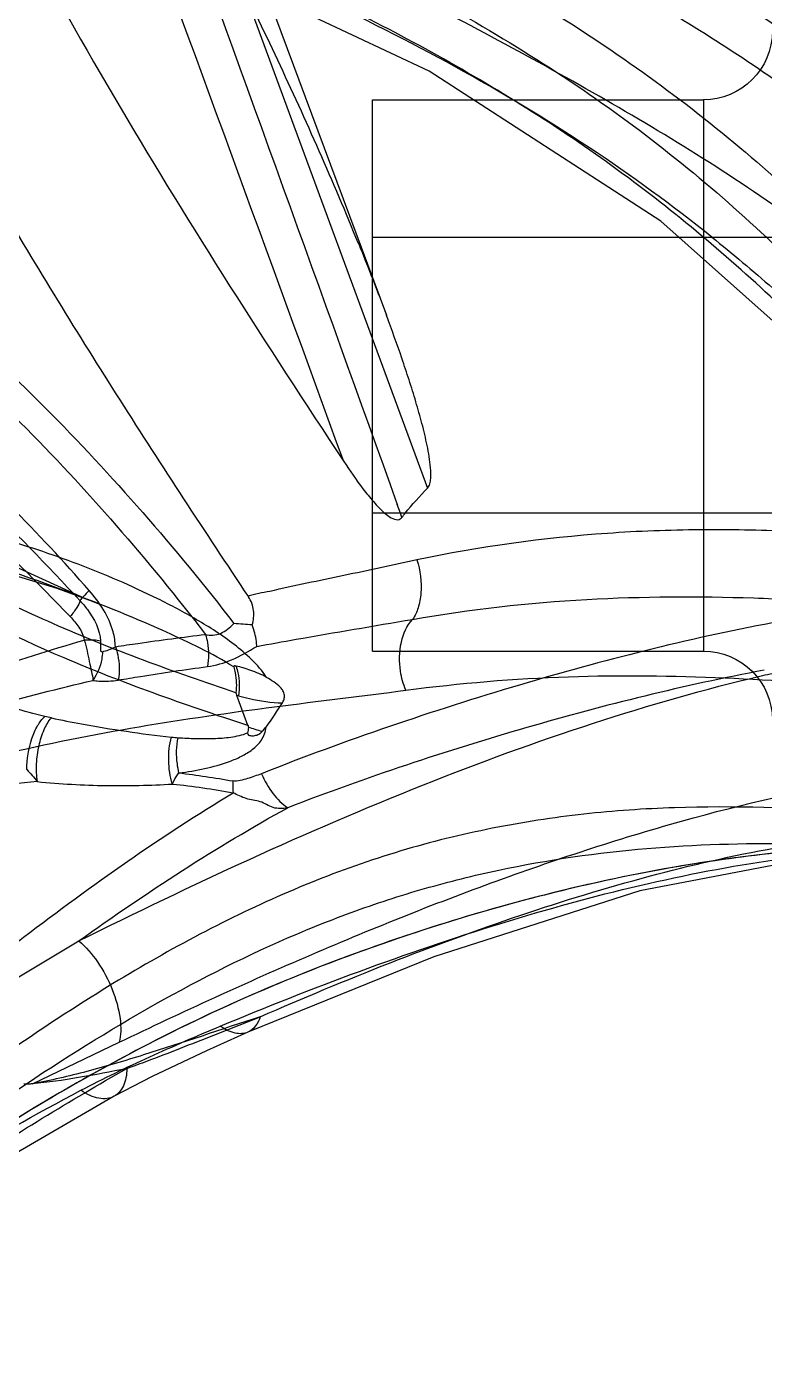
# Model space of a CAD drawing. Header units: millimetres. Extents: x 29875 to 31218, y -21313 to -20364.
# Drawn here: x 30173.53 to 30178.99, y -20652.4 to -20642.47 of the extents above; entities that cross this region are included whole.
import ezdxf

# ---------------------------------------------------------------- set-up
doc = ezdxf.new("R2010")
doc.units = ezdxf.units.MM
doc.header["$LTSCALE"] = 8
doc.layers.add('Cav-cor', color=30, linetype='Continuous')
doc.layers.add('WT', color=4, linetype='Continuous')

# ---------------------------------------------------------------- blocks, each defined once
blk = doc.blocks.new('20160903.150404')
at = {"layer": 'Cav-cor', "color": 241}
for p, q in [((-7.8584, 62.6455), (-9.7909, 57.4)), ((-7.9864, 62.7211), (-9.4876, 58.68)), ((-9.384, 60.275), (-11.832, 60.275)), ((-11.832, 60.275), (-11.832, 56.195)), ((-9.384, 56.195), (-9.384, 60.275)), ((-15.1061, 59.255), (-9.384, 59.255)), ((-9.5911, 57.215), (-9.5674, 57.2811)), ((-15.0849, 57.215), (-9.384, 57.215)), ((-9.6021, 57.1845), (-9.5911, 57.215)), ((-9.384, 56.195), (-11.832, 56.195)), ((-12.2594, 56.0114), (-12.271, 56.0141)), ((-8.3771, 55.87), (-8.4585, 55.6469)), ((-8.3935, 55.865), (-8.3771, 55.8701)), ((-6.8686, 52.9928), (-7.5102, 53.3)), ((-7.473, 52.9007), (-7.4729, 52.9006))]:
    blk.add_line(p, q, dxfattribs=at)
for points in [[(-14.3959, 56.6962), (-12.998, 58.0564), (-11.5168, 59.3761), (-9.8022, 60.4861), (-7.8185, 61.4222), (-5.5501, 62.2485), (-3.0742, 62.9216)], [(-5.7973, 57.3284), (-6.3671, 56.9907), (-7.254, 56.5875), (-7.3604, 56.545)], [(-7.3597, 56.5453), (-7.0515, 56.6585), (-6.6485, 56.7813), (-6.4231, 56.8363)], [(-14.0912, 54.771), (-12.8452, 54.7049), (-11.3614, 54.4204), (-9.8369, 53.932), (-8.4626, 53.3752)], [(-8.4626, 53.3752), (-8.1551, 53.2378), (-7.7555, 53.0478), (-7.4729, 52.9006)], [(-7.473, 52.9007), (-6.6095, 52.3996), (-5.7292, 51.819), (-5.0929, 51.3384)]]:
    blk.add_lwpolyline(points, dxfattribs=at)
for centre, radius, start, end in [((1335.3484, -425.7969), 1429.0426, 160.0422105, 160.2423053), ((-11.832, 60.785), 0.51, 180.00008, 270), ((-3.3308, 48.608), 13.6665, 128.80152, 131.26619), ((8.0017, 52.1585), 18.6657, 157.79464, 159.55025), ((8.6588, 41.8451), 21.6549, 134.32468, 137.16234), ((-12.0302, 55.2775), 3.0874, 38.14571, 38.88334), ((-8.9299, 54.8484), 1.8167, 75.04406, 80.33692), ((-11.832, 55.685), 0.51, 90, 179.99992), ((-14.9325, 44.5502), 11.7688, 76.9297, 77.28596), ((-1.1456, 60.8491), 9.0941, 213.63721, 214.99741), ((-7.4102, 57.5619), 1.9041, 282.15552, 283.6831), ((-8.363, 61.4707), 5.9273, 283.6941, 286.00872), ((-7.8582, 55.7111), 0.6138, 187.62528, 191.35242), ((-7.1671, 48.7038), 6.6365, 96.79356, 100.27282), ((-7.2163, 48.8428), 6.4057, 96.17337, 100.22518)]:
    blk.add_arc(centre, radius, start, end, dxfattribs=at)
for points, knots in [([(-14.8382, 57.7231), (-14.7895, 57.9257), (-14.6663, 58.3311), (-14.3831, 58.9138), (-13.9915, 59.4619), (-13.5021, 59.9664), (-12.9375, 60.4293), (-12.1093, 61.0077), (-10.9979, 61.6628), (-9.6148, 62.3922), (-8.2108, 63.1023), (-6.8218, 63.8277), (-5.9219, 64.353), (-5.4874, 64.6328)], [0, 0, 0, 0, 0.052384, 0.106091, 0.162117, 0.220927, 0.28224, 0.345352, 0.474667, 0.606151, 0.738355, 0.870086, 1, 1, 1, 1]), ([(-14.5392, 57.5047), (-14.4918, 57.7089), (-14.3723, 58.1176), (-14.0952, 58.7064), (-13.7074, 59.2585), (-13.2194, 59.7616), (-12.6568, 60.2186), (-11.8342, 60.7858), (-10.7343, 61.4281), (-9.3692, 62.1458), (-7.9857, 62.846), (-6.6177, 63.561), (-5.7308, 64.0768), (-5.3019, 64.3507)], [0, 0, 0, 0, 0.053198, 0.107748, 0.164439, 0.223653, 0.285113, 0.348184, 0.477163, 0.608143, 0.73975, 0.870806, 1, 1, 1, 1]), ([(-1.1441, 64.1956), (-1.8223, 64.0881), (-3.1641, 63.8314), (-5.1324, 63.3154), (-6.7241, 62.7844), (-7.9594, 62.3041), (-9.1497, 61.7917), (-10.2882, 61.2083), (-11.3388, 60.5257), (-12.0594, 59.9712), (-12.7214, 59.3775), (-13.3359, 58.7553), (-13.9301, 58.1223), (-14.3336, 57.7086), (-14.5392, 57.5047)], [0, 0, 0, 0, 0.134489, 0.267349, 0.398253, 0.462896, 0.526889, 0.652059, 0.712805, 0.772065, 0.829953, 0.886828, 0.943294, 1, 1, 1, 1]), ([(-1.0826, 63.8478), (-1.7584, 63.7399), (-3.0954, 63.4824), (-5.0559, 62.965), (-6.6412, 62.4343), (-7.8711, 61.9544), (-9.0553, 61.4423), (-10.186, 60.856), (-11.2242, 60.1648), (-11.9332, 59.6008), (-12.5831, 58.9959), (-13.1871, 58.361), (-13.7763, 57.716), (-14.1788, 57.2944), (-14.3841, 57.0861)], [0, 0, 0, 0, 0.134329, 0.267008, 0.397699, 0.462219, 0.526075, 0.65092, 0.711498, 0.770632, 0.828523, 0.885619, 0.942584, 1, 1, 1, 1]), ([(-9.9868, 63.3366), (-10.7047, 62.9037), (-12.1282, 62.0341), (-13.518, 61.1105), (-14.197, 60.6336)], [0, 0, 0, 0, 0.502603, 1, 1, 1, 1]), ([(-14.3639, 56.7963), (-14.1774, 56.9733), (-13.811, 57.331), (-13.2765, 57.8801), (-12.7422, 58.4278), (-12.185, 58.9598), (-11.5909, 59.4667), (-10.7317, 60.1043), (-9.5492, 60.8051), (-8.0243, 61.5102), (-6.4232, 62.1274), (-4.7635, 62.661), (-3.6299, 62.9541), (-3.0557, 63.0844)], [0, 0, 0, 0, 0.0585, 0.116486, 0.174337, 0.232593, 0.291689, 0.351914, 0.475838, 0.603551, 0.733796, 0.866025, 1, 1, 1, 1]), ([(-9.7673, 63.0106), (-10.483, 62.5822), (-11.9022, 61.7221), (-13.2902, 60.8115), (-13.9691, 60.3424)], [0, 0, 0, 0, 0.502696, 1, 1, 1, 1]), ([(-12.3421, 59.5004), (-11.8516, 59.8412), (-10.8133, 60.461), (-9.2001, 61.3015), (-7.5662, 62.1221), (-6.4931, 62.7017), (-5.971, 63.0106)], [0, 0, 0, 0, 0.246225, 0.49751, 0.749936, 1, 1, 1, 1]), ([(-11.8945, 59.2586), (-11.6029, 59.4928), (-10.9887, 59.9405), (-9.9994, 60.5338), (-8.9458, 61.064), (-7.8454, 61.5419), (-6.7103, 61.977), (-5.1509, 62.5035), (-3.9518, 62.8275), (-3.1416, 63.0106)], [0, 0, 0, 0, 0.116953, 0.237237, 0.36031, 0.485475, 0.612212, 0.740287, 1, 1, 1, 1]), ([(-6.0593, 62.9548), (-6.4997, 62.0205), (-7.484, 60.1996), (-8.6015, 58.4609), (-9.1712, 57.5988)], [0, 0, 0, 0, 0.499889, 1, 1, 1, 1]), ([(-4.9915, 62.6157), (-5.4756, 61.5627), (-6.2934, 60.0239), (-7.508, 58.0487), (-8.1445, 57.0791), (-8.4658, 56.5963)], [0, 0, 0, 0, 0.499845, 0.749908, 1, 1, 1, 1]), ([(-9.2796, 59.2127), (-9.0934, 59.6702), (-8.6923, 60.5737), (-8.2538, 61.4594), (-8.0239, 61.8969)], [0, 0, 0, 0, 0.499846, 1, 1, 1, 1]), ([(-1.7031, 61.549), (-2.358, 61.2766), (-3.6321, 60.6419), (-5.3968, 59.4442), (-6.9927, 58.0313), (-7.9267, 56.9601), (-8.359, 56.3992)], [0, 0, 0, 0, 0.250192, 0.500257, 0.750192, 1, 1, 1, 1]), ([(-1.6355, 61.3828), (-2.2764, 61.1134), (-3.523, 60.4869), (-5.249, 59.3077), (-6.8105, 57.9196), (-7.7251, 56.8687), (-8.1486, 56.3186)], [0, 0, 0, 0, 0.250169, 0.500228, 0.750171, 1, 1, 1, 1]), ([(-7.289, 56.6436), (-6.9121, 57.0713), (-6.1115, 57.887), (-4.7851, 58.9729), (-3.3475, 59.9082), (-2.3245, 60.4207), (-1.8006, 60.6473)], [0, 0, 0, 0, 0.249833, 0.499778, 0.749833, 1, 1, 1, 1]), ([(-4.4283, 59.5204), (-4.4608, 59.439), (-4.539, 59.2825), (-4.7235, 58.9897), (-4.9877, 58.6511), (-5.3303, 58.27), (-5.8067, 57.7806), (-6.4218, 57.1833), (-6.909, 56.6987), (-7.1479, 56.4499)], [0, 0, 0, 0, 0.0638, 0.126907, 0.251745, 0.375837, 0.499859, 0.748887, 1, 1, 1, 1]), ([(-9.7909, 57.4), (-9.7996, 57.4088), (-9.8102, 57.4333), (-9.8175, 57.485), (-9.8149, 57.5531), (-9.8042, 57.6346), (-9.7838, 57.7438), (-9.7511, 57.8795), (-9.7054, 58.0411), (-9.6552, 58.2019), (-9.584, 58.4154), (-9.5269, 58.5744), (-9.4876, 58.68)], [0, 0, 0, 0, 0.027701, 0.057113, 0.117877, 0.179761, 0.242142, 0.367639, 0.493676, 0.620016, 0.746552, 1, 1, 1, 1]), ([(-9.1712, 57.5988), (-9.2166, 57.53), (-9.2869, 57.4282), (-9.3896, 57.3003), (-9.4458, 57.2406), (-9.4768, 57.2144)], [0, 0, 0, 0, 0.502667, 0.75274, 1, 1, 1, 1]), ([(-9.4768, 57.2144), (-9.4909, 57.2025), (-9.5189, 57.1814), (-9.5544, 57.1659), (-9.5716, 57.1676)], [0, 0, 0, 0, 0.516122, 1, 1, 1, 1]), ([(-9.713, 56.8717), (-10.1765, 56.9707), (-10.8759, 57.0669), (-11.7981, 57.1012), (-12.4534, 57.0887), (-13.0662, 57.05), (-13.6196, 56.9959), (-14.0353, 56.9412), (-14.3225, 56.8845), (-14.4488, 56.8489), (-14.5064, 56.8275)], [0, 0, 0, 0, 0.294499, 0.43672, 0.573222, 0.701498, 0.81812, 0.918714, 0.961827, 1, 1, 1, 1]), ([(-8.6008, 56.0004), (-8.5701, 56.0492), (-8.4925, 56.1349), (-8.3208, 56.2806), (-8.0871, 56.4306), (-7.7979, 56.5845), (-7.5041, 56.7194), (-7.2082, 56.8393), (-6.8144, 56.9798), (-6.5143, 57.0661), (-6.313, 57.1118)], [0, 0, 0, 0, 0.067064, 0.132876, 0.261902, 0.388698, 0.513859, 0.637602, 0.759957, 1, 1, 1, 1]), ([(-8.3741, 55.8872), (-7.9165, 56.0402), (-7.255, 56.2774), (-6.4441, 56.6683), (-6.0868, 56.885), (-5.9247, 56.9991)], [0, 0, 0, 0, 0.536529, 0.779622, 1, 1, 1, 1]), ([(-9.7129, 56.8715), (-9.7371, 56.792), (-9.7534, 56.6691), (-9.7276, 56.5188), (-9.6984, 56.4551), (-9.6796, 56.4298)], [0, 0, 0, 0, 0.547924, 0.792167, 1, 1, 1, 1]), ([(-8.625, 56.6393), (-8.8065, 56.6813), (-9.1701, 56.7547), (-9.5325, 56.8334), (-9.713, 56.8717)], [0, 0, 0, 0, 0.502318, 1, 1, 1, 1]), ([(-7.3597, 56.5453), (-7.2874, 56.5738), (-7.0034, 56.683), (-6.7161, 56.7839), (-6.4997, 56.8514)], [0, 0, 0, 0, 0.255212, 1, 1, 1, 1]), ([(-5.9888, 56.7333), (-6.3362, 56.4993), (-6.9273, 56.2063), (-7.7669, 55.8795), (-8.2238, 55.7234), (-8.4585, 55.6469)], [0, 0, 0, 0, 0.464584, 0.726204, 1, 1, 1, 1]), ([(-9.6796, 56.4298), (-10.106, 56.5046), (-10.9475, 56.5994), (-11.9865, 56.6021), (-12.7724, 56.5633), (-13.3134, 56.5248), (-13.808, 56.4821), (-14.1212, 56.4512), (-14.2673, 56.4299)], [0, 0, 0, 0, 0.282149, 0.550331, 0.676384, 0.794989, 0.903774, 1, 1, 1, 1]), ([(-8.4944, 56.3891), (-8.5051, 56.4233), (-8.513, 56.4969), (-8.4866, 56.5672), (-8.4658, 56.5963)], [0, 0, 0, 0, 0.49974, 1, 1, 1, 1]), ([(-7.4824, 56.2276), (-7.4814, 56.2648), (-7.4561, 56.4192), (-7.3668, 56.5553), (-7.289, 56.6436)], [0, 0, 0, 0, 0.240334, 1, 1, 1, 1]), ([(-7.289, 56.6436), (-7.2742, 56.6289), (-7.2506, 56.6046), (-7.2279, 56.5794), (-7.2204, 56.5687)], [0, 0, 0, 0, 0.615037, 1, 1, 1, 1]), ([(-8.3577, 56.078), (-8.2779, 56.1284), (-8.1133, 56.2172), (-7.781, 56.3741), (-7.5285, 56.4787), (-7.3604, 56.545)], [0, 0, 0, 0, 0.256768, 0.508164, 1, 1, 1, 1]), ([(-7.2204, 56.5687), (-7.2399, 56.5475), (-7.3119, 56.4616), (-7.3684, 56.3528), (-7.3719, 56.2687)], [0, 0, 0, 0, 0.255021, 1, 1, 1, 1]), ([(-7.2204, 56.5687), (-7.2168, 56.5508), (-7.1933, 56.5091), (-7.1658, 56.4719), (-7.1479, 56.4499)], [0, 0, 0, 0, 0.390911, 1, 1, 1, 1]), ([(-12.3429, 56.4034), (-11.7112, 56.2858), (-10.4348, 55.9594), (-9.1884, 55.5353), (-8.5632, 55.2879)], [0, 0, 0, 0, 0.488635, 1, 1, 1, 1]), ([(-9.6311, 55.9053), (-9.6121, 55.95), (-9.5797, 56.0677), (-9.5821, 56.2538), (-9.6379, 56.3836), (-9.6796, 56.4298)], [0, 0, 0, 0, 0.265419, 0.659738, 1, 1, 1, 1]), ([(-8.5275, 56.2301), (-8.6244, 56.2479), (-9.0081, 56.3167), (-9.3926, 56.3805), (-9.6795, 56.4301)], [0, 0, 0, 0, 0.252827, 1, 1, 1, 1]), ([(-8.5275, 56.2301), (-8.5278, 56.242), (-8.5246, 56.2964), (-8.5082, 56.349), (-8.4944, 56.3891)], [0, 0, 0, 0, 0.218244, 1, 1, 1, 1]), ([(-8.1486, 56.3186), (-8.1664, 56.3144), (-8.2042, 56.3096), (-8.2616, 56.3235), (-8.313, 56.3569), (-8.3436, 56.3848), (-8.359, 56.3992)], [0, 0, 0, 0, 0.232241, 0.474338, 0.732658, 1, 1, 1, 1]), ([(-7.1479, 56.4499), (-7.1715, 56.4254), (-7.2154, 56.3737), (-7.2475, 56.3104), (-7.2522, 56.2766)], [0, 0, 0, 0, 0.498889, 1, 1, 1, 1]), ([(-8.1486, 56.3186), (-8.1547, 56.2993), (-8.1741, 56.2218), (-8.1751, 56.1392), (-8.163, 56.0808)], [0, 0, 0, 0, 0.253201, 1, 1, 1, 1]), ([(-7.4824, 56.2276), (-7.5381, 56.2361), (-7.7598, 56.269), (-7.982, 56.2981), (-8.1486, 56.3186)], [0, 0, 0, 0, 0.251212, 1, 1, 1, 1]), ([(-8.163, 56.0808), (-8.2244, 56.0893), (-8.3533, 56.1263), (-8.4679, 56.1934), (-8.5276, 56.2301)], [0, 0, 0, 0, 0.469483, 1, 1, 1, 1]), ([(-7.4824, 56.2276), (-7.4894, 56.2077), (-7.5117, 56.1276), (-7.5149, 56.0415), (-7.5032, 55.9806)], [0, 0, 0, 0, 0.253944, 1, 1, 1, 1]), ([(-7.3866, 56.1905), (-7.402, 56.1941), (-7.4347, 56.2049), (-7.4663, 56.2186), (-7.4824, 56.2276)], [0, 0, 0, 0, 0.461261, 1, 1, 1, 1]), ([(-7.3719, 56.2687), (-7.3722, 56.2615), (-7.3723, 56.2463), (-7.3715, 56.2264), (-7.3713, 56.21), (-7.3717, 56.1983), (-7.3783, 56.1904), (-7.3841, 56.1902), (-7.3866, 56.1905)], [0, 0, 0, 0, 0.249724, 0.521562, 0.679019, 0.816839, 0.913578, 1, 1, 1, 1]), ([(-7.3866, 56.1905), (-7.3862, 56.1721), (-7.3784, 56.0971), (-7.348, 56.0248), (-7.3155, 55.9783)], [0, 0, 0, 0, 0.244884, 1, 1, 1, 1]), ([(-7.3719, 56.2687), (-7.3554, 56.2729), (-7.3153, 56.2772), (-7.2752, 56.2773), (-7.2522, 56.2766)], [0, 0, 0, 0, 0.425513, 1, 1, 1, 1]), ([(-7.2522, 56.2766), (-7.2688, 56.2245), (-7.282, 56.1457), (-7.3052, 56.047), (-7.3149, 56.0005), (-7.3155, 55.9783)], [0, 0, 0, 0, 0.537276, 0.781661, 1, 1, 1, 1]), ([(-1.7456, 53.6004), (-1.9229, 53.7627), (-2.3015, 54.0764), (-2.927, 54.4881), (-3.6009, 54.8574), (-4.5409, 55.3065), (-5.754, 55.7995), (-6.7493, 56.1297), (-7.2522, 56.2766)], [0, 0, 0, 0, 0.116911, 0.238596, 0.363647, 0.490419, 0.745154, 1, 1, 1, 1]), ([(-9.6311, 55.9053), (-10.0301, 55.9589), (-10.8169, 56.0228), (-11.9735, 56.0099), (-12.9006, 55.9409), (-13.6108, 55.8801), (-13.9554, 55.8579), (-14.124, 55.85)], [0, 0, 0, 0, 0.268234, 0.524965, 0.769956, 0.887555, 1, 1, 1, 1]), ([(-12.2812, 56.0538), (-11.6897, 55.9424), (-10.5002, 55.6462), (-9.3374, 55.2597), (-8.7571, 55.0358)], [0, 0, 0, 0, 0.491765, 1, 1, 1, 1]), ([(-7.2111, 54.0498), (-8.0467, 54.4645), (-9.2986, 55.0493), (-10.9982, 55.6711), (-11.8412, 55.9139), (-12.2594, 56.0114)], [0, 0, 0, 0, 0.515725, 0.762596, 1, 1, 1, 1]), ([(-8.7169, 55.8116), (-8.7223, 55.8197), (-8.7322, 55.8378), (-8.7342, 55.8699), (-8.7237, 55.9012), (-8.6965, 55.9353), (-8.6546, 55.9681), (-8.6188, 55.99), (-8.6008, 56.0004)], [0, 0, 0, 0, 0.116473, 0.239985, 0.370744, 0.500332, 0.753128, 1, 1, 1, 1]), ([(-8.5998, 56.001), (-8.5633, 56.0222), (-8.5055, 56.0455), (-8.4294, 56.0701), (-8.393, 56.0808), (-8.3751, 56.0841)], [0, 0, 0, 0, 0.527447, 0.77221, 1, 1, 1, 1]), ([(-8.3751, 56.0841), (-8.3808, 56.0682), (-8.4003, 55.9969), (-8.4007, 55.9213), (-8.3935, 55.865)], [0, 0, 0, 0, 0.229476, 1, 1, 1, 1]), ([(-8.3577, 56.078), (-8.3623, 56.0638), (-8.3781, 56.0016), (-8.3792, 55.9362), (-8.3741, 55.8873)], [0, 0, 0, 0, 0.233023, 1, 1, 1, 1]), ([(-8.3751, 56.0841), (-8.3731, 56.0845), (-8.369, 56.085), (-8.3635, 56.0855), (-8.3576, 56.084), (-8.3572, 56.0797), (-8.3577, 56.078)], [0, 0, 0, 0, 0.280191, 0.540736, 0.759563, 1, 1, 1, 1]), ([(-7.5032, 55.9806), (-7.5583, 55.9899), (-7.7778, 56.026), (-7.9979, 56.0582), (-8.163, 56.0808)], [0, 0, 0, 0, 0.251245, 1, 1, 1, 1]), ([(-1.8896, 52.88), (-2.032, 53.0064), (-2.3137, 53.2592), (-2.8886, 53.7398), (-3.6499, 54.2657), (-4.6203, 54.7706), (-5.9419, 55.2844), (-7.3032, 55.5945), (-8.6482, 55.785), (-9.3076, 55.8627), (-9.6311, 55.9053)], [0, 0, 0, 0, 0.06729, 0.133812, 0.264837, 0.393439, 0.519664, 0.765291, 0.884636, 1, 1, 1, 1]), ([(-7.3153, 55.9783), (-7.33, 55.9758), (-7.3925, 55.9686), (-7.456, 55.9726), (-7.5032, 55.9806)], [0, 0, 0, 0, 0.237699, 1, 1, 1, 1]), ([(-1.7086, 53.3263), (-1.9055, 53.494), (-2.3109, 53.8199), (-2.9565, 54.2646), (-3.6427, 54.654), (-4.5892, 55.1108), (-5.8085, 55.5807), (-6.8124, 55.8593), (-7.3155, 55.9783)], [0, 0, 0, 0, 0.123925, 0.249012, 0.37515, 0.501544, 0.752295, 1, 1, 1, 1]), ([(-8.3935, 55.865), (-8.4199, 55.857), (-8.5257, 55.8288), (-8.6352, 55.8147), (-8.7171, 55.8118)], [0, 0, 0, 0, 0.251726, 1, 1, 1, 1]), ([(-7.0093, 55.7005), (-7.0834, 55.6845), (-7.3774, 55.6261), (-7.6745, 55.5832), (-7.8971, 55.5586)], [0, 0, 0, 0, 0.252869, 1, 1, 1, 1]), ([(-6.9051, 55.2294), (-6.8992, 55.2727), (-6.8965, 55.3623), (-6.9134, 55.4927), (-6.9491, 55.6085), (-6.9868, 55.6755), (-7.0093, 55.7005)], [0, 0, 0, 0, 0.26565, 0.541848, 0.795524, 1, 1, 1, 1]), ([(-6.8275, 55.3186), (-6.8279, 55.396), (-6.8457, 55.5096), (-6.9012, 55.6397), (-6.9388, 55.6923), (-6.9598, 55.7119)], [0, 0, 0, 0, 0.549335, 0.796557, 1, 1, 1, 1]), ([(-7.9521, 55.2936), (-8.0161, 55.3018), (-8.1428, 55.3225), (-8.2979, 55.3644), (-8.4153, 55.4147), (-8.4975, 55.4645), (-8.5691, 55.5334), (-8.5937, 55.5993), (-8.5952, 55.6333)], [0, 0, 0, 0, 0.249627, 0.497161, 0.620287, 0.743422, 0.868075, 1, 1, 1, 1]), ([(-8.46, 55.5903), (-8.4588, 55.5845), (-8.4635, 55.5741), (-8.4744, 55.5708), (-8.4845, 55.5685), (-8.4975, 55.568), (-8.5181, 55.5706), (-8.5437, 55.5785), (-8.561, 55.5919), (-8.5682, 55.5999)], [0, 0, 0, 0, 0.139559, 0.201487, 0.262254, 0.382471, 0.503659, 0.748098, 1, 1, 1, 1]), ([(-8.5681, 55.5999), (-8.5512, 55.6048), (-8.517, 55.614), (-8.4837, 55.6259), (-8.4668, 55.6309)], [0, 0, 0, 0, 0.499572, 1, 1, 1, 1]), ([(-8.4668, 55.6309), (-8.468, 55.6327), (-8.4675, 55.6373), (-8.4672, 55.6453), (-8.4611, 55.6488), (-8.4576, 55.6494)], [0, 0, 0, 0, 0.270784, 0.547478, 1, 1, 1, 1]), ([(-7.9459, 55.5541), (-7.9895, 55.5513), (-8.0765, 55.5471), (-8.2068, 55.5469), (-8.3149, 55.5542), (-8.3994, 55.5691), (-8.4406, 55.5814), (-8.46, 55.5902)], [0, 0, 0, 0, 0.252492, 0.503817, 0.75323, 0.876962, 1, 1, 1, 1]), ([(-7.9521, 55.2936), (-7.9472, 55.3156), (-7.9325, 55.4015), (-7.9333, 55.4907), (-7.9459, 55.5541)], [0, 0, 0, 0, 0.25841, 1, 1, 1, 1]), ([(-7.9042, 55.2105), (-7.8867, 55.2673), (-7.8693, 55.3847), (-7.8814, 55.503), (-7.8971, 55.5586)], [0, 0, 0, 0, 0.507302, 1, 1, 1, 1]), ([(-7.9051, 55.2114), (-7.9076, 55.2187), (-7.9195, 55.2481), (-7.9371, 55.2749), (-7.9521, 55.2936)], [0, 0, 0, 0, 0.242369, 1, 1, 1, 1]), ([(-6.8273, 55.3185), (-6.8405, 55.3039), (-6.8679, 55.2755), (-6.8915, 55.2439), (-6.9051, 55.2294)], [0, 0, 0, 0, 0.497622, 1, 1, 1, 1]), ([(-7.5102, 53.3), (-7.9809, 53.5256), (-8.917, 53.9565), (-10.3314, 54.5224), (-11.7325, 54.9765), (-12.6744, 55.1898), (-13.1399, 55.2628)], [0, 0, 0, 0, 0.261813, 0.51676, 0.763669, 1, 1, 1, 1]), ([(-8.5632, 55.2879), (-8.586, 55.235), (-8.6391, 55.1411), (-8.7156, 55.0628), (-8.7571, 55.0361)], [0, 0, 0, 0, 0.538551, 1, 1, 1, 1]), ([(-8.5632, 55.2879), (-8.5462, 55.2812), (-8.512, 55.2682), (-8.4598, 55.2505), (-8.4068, 55.237), (-8.3689, 55.23), (-8.3506, 55.2339)], [0, 0, 0, 0, 0.248252, 0.497135, 0.746361, 1, 1, 1, 1]), ([(-8.3506, 55.2339), (-8.3504, 55.2264), (-8.3501, 55.1973), (-8.3515, 55.1683), (-8.3536, 55.1468)], [0, 0, 0, 0, 0.257531, 1, 1, 1, 1]), ([(-6.905, 55.2294), (-7.0735, 55.212), (-7.4072, 55.1939), (-7.7412, 55.2014), (-7.9052, 55.2114)], [0, 0, 0, 0, 0.507647, 1, 1, 1, 1]), ([(-6.905, 55.2294), (-6.6536, 55.2092), (-6.1548, 55.1281), (-5.4387, 54.8857), (-4.7674, 54.5383), (-4.1506, 54.093), (-3.6058, 53.5493), (-3.1537, 52.9129), (-2.7931, 52.2084), (-2.593, 51.7163), (-2.5001, 51.4654)], [0, 0, 0, 0, 0.123047, 0.245133, 0.367348, 0.490402, 0.614812, 0.741068, 0.869503, 1, 1, 1, 1]), ([(-8.7571, 55.0358), (-8.7222, 55.028), (-8.6649, 55.0259), (-8.6014, 55.0587), (-8.5541, 55.083), (-8.5016, 55.0917), (-8.4496, 55.1021), (-8.4004, 55.1226), (-8.3691, 55.1387), (-8.3535, 55.1468)], [0, 0, 0, 0, 0.252542, 0.377602, 0.501501, 0.625757, 0.750831, 0.875707, 1, 1, 1, 1]), ([(-5.2418, 52.84), (-5.756, 53.2597), (-6.5213, 53.8754), (-7.5616, 54.6424), (-8.0878, 54.9867), (-8.3534, 55.1468)], [0, 0, 0, 0, 0.513721, 0.759984, 1, 1, 1, 1]), ([(-14.253, 54.8839), (-13.8157, 54.9275), (-12.9402, 55.019), (-11.834, 55.0587), (-10.9419, 54.9974), (-10.2645, 54.8929), (-9.5874, 54.7259), (-8.9188, 54.4894), (-8.2629, 54.1891), (-7.3956, 53.7124), (-6.3346, 52.9974), (-5.0779, 52.029), (-4.2298, 51.3565), (-3.7908, 51.0185)], [0, 0, 0, 0, 0.113496, 0.227359, 0.285235, 0.344198, 0.404165, 0.46507, 0.527069, 0.590262, 0.720483, 0.856918, 1, 1, 1, 1]), ([(-7.2111, 54.0498), (-7.4627, 54.2291), (-7.9671, 54.5753), (-8.492, 54.8899), (-8.7571, 55.0358)], [0, 0, 0, 0, 0.505279, 1, 1, 1, 1]), ([(-13.7212, 54.771), (-13.4072, 54.771), (-12.763, 54.7493), (-11.7799, 54.6379), (-10.7716, 54.4326), (-9.7556, 54.1429), (-8.7494, 53.7757), (-7.7706, 53.3257), (-6.828, 52.7956), (-6.2229, 52.401), (-5.9249, 52.1947)], [0, 0, 0, 0, 0.11296, 0.23162, 0.355446, 0.482628, 0.611325, 0.740351, 0.869649, 1, 1, 1, 1]), ([(-12.3692, 54.7009), (-12.0952, 54.6716), (-11.5401, 54.5926), (-10.708, 54.4122), (-9.8711, 54.1756), (-9.0402, 53.8858), (-8.2252, 53.5422), (-7.4342, 53.1417), (-6.6666, 52.6917), (-6.1702, 52.3645), (-5.9249, 52.1947)], [0, 0, 0, 0, 0.118288, 0.240527, 0.365342, 0.491508, 0.618141, 0.744823, 0.87193, 1, 1, 1, 1]), ([(-8.5544, 53.4894), (-9.1862, 53.7648), (-10.1352, 54.1437), (-11.4151, 54.5365), (-12.0484, 54.6823), (-12.3614, 54.7387)], [0, 0, 0, 0, 0.515036, 0.762299, 1, 1, 1, 1]), ([(-3.9274, 50.8882), (-4.2807, 51.1481), (-4.9701, 51.6652), (-5.9898, 52.4226), (-6.9981, 53.1238), (-8.0204, 53.7377), (-8.9045, 54.1517), (-9.6295, 54.4033), (-10.3559, 54.5966), (-11.265, 54.743), (-11.9946, 54.7716), (-12.3523, 54.7714)], [0, 0, 0, 0, 0.138701, 0.272562, 0.401747, 0.526995, 0.649302, 0.709638, 0.769519, 0.886845, 1, 1, 1, 1]), ([(-8.2584, 53.4193), (-8.9384, 53.7028), (-9.9628, 54.0883), (-11.3466, 54.4714), (-12.0331, 54.6039), (-12.3721, 54.653)], [0, 0, 0, 0, 0.513489, 0.761252, 1, 1, 1, 1]), ([(-7.2111, 54.0498), (-7.2648, 54.0063), (-7.3613, 53.8929), (-7.4648, 53.6972), (-7.5161, 53.519), (-7.5244, 53.3859), (-7.5173, 53.3264), (-7.5102, 53.3)], [0, 0, 0, 0, 0.246971, 0.524314, 0.787905, 0.902292, 1, 1, 1, 1]), ([(-5.2418, 52.84), (-5.5697, 53.0466), (-6.2241, 53.4533), (-6.8823, 53.8538), (-7.2111, 54.0498)], [0, 0, 0, 0, 0.503127, 1, 1, 1, 1]), ([(-7.5675, 53.1065), (-7.7311, 53.1649), (-8.0598, 53.2935), (-8.3876, 53.424), (-8.5544, 53.4894)], [0, 0, 0, 0, 0.492204, 1, 1, 1, 1]), ([(-8.5544, 53.4894), (-8.5461, 53.4639), (-8.5241, 53.4177), (-8.4838, 53.3845), (-8.4626, 53.3752)], [0, 0, 0, 0, 0.536325, 1, 1, 1, 1]), ([(-8.5544, 53.4894), (-8.2664, 53.3955), (-7.842, 53.249), (-7.2801, 53.0818), (-7.0039, 53.017), (-6.8686, 52.9928)], [0, 0, 0, 0, 0.516727, 0.765711, 1, 1, 1, 1]), ([(-8.4626, 53.3752), (-8.4484, 53.3689), (-8.4162, 53.3612), (-8.3432, 53.3682), (-8.291, 53.396), (-8.2584, 53.4193)], [0, 0, 0, 0, 0.214212, 0.446073, 1, 1, 1, 1]), ([(-7.227, 52.9448), (-7.3939, 53.0331), (-7.7359, 53.1959), (-8.0832, 53.3463), (-8.2584, 53.4193)], [0, 0, 0, 0, 0.498721, 1, 1, 1, 1]), ([(-7.5675, 53.1065), (-7.4487, 53.0816), (-7.2169, 53.0364), (-6.9827, 53.0028), (-6.8683, 52.9928)], [0, 0, 0, 0, 0.513858, 1, 1, 1, 1]), ([(-7.5675, 53.1065), (-7.5671, 53.0833), (-7.563, 53.0394), (-7.5451, 52.9795), (-7.5155, 52.9315), (-7.4877, 52.9088), (-7.473, 52.9007)], [0, 0, 0, 0, 0.294377, 0.555485, 0.78661, 1, 1, 1, 1]), ([(-5.1495, 51.4774), (-5.5271, 51.7872), (-6.314, 52.3624), (-7.1467, 52.8668), (-7.5675, 53.1065)], [0, 0, 0, 0, 0.50214, 1, 1, 1, 1]), ([(-7.4729, 52.9006), (-7.4569, 52.8918), (-7.4193, 52.8801), (-7.3572, 52.8833), (-7.2912, 52.9054), (-7.2485, 52.93), (-7.227, 52.9448)], [0, 0, 0, 0, 0.209351, 0.438784, 0.701482, 1, 1, 1, 1]), ([(-5.9249, 52.1947), (-6.0313, 52.2618), (-6.4579, 52.5244), (-6.8954, 52.7692), (-7.227, 52.9448)], [0, 0, 0, 0, 0.250934, 1, 1, 1, 1]), ([(-6.8686, 52.9928), (-6.863, 52.992), (-6.8421, 52.9895), (-6.8202, 52.9888), (-6.8052, 52.993)], [0, 0, 0, 0, 0.265686, 1, 1, 1, 1])]:
    blk.add_open_spline(points, degree=3, knots=knots, dxfattribs=at)
for points in [[(-9.1712, 57.5988), (-8.6149, 59.1233), (-8.0569, 60.6472), (-7.4983, 62.1709)], [(-9.6269, 57.2156), (-9.6785, 57.2796), (-9.7329, 57.3417), (-9.7909, 57.4)], [(-9.5716, 57.1676), (-9.5831, 57.1689), (-9.5949, 57.1754), (-9.6021, 57.1845)], [(-8.4944, 56.3891), (-8.4493, 56.3924), (-8.4041, 56.3955), (-8.359, 56.3992)], [(-8.3741, 55.8872), (-8.3735, 55.8814), (-8.3751, 55.8754), (-8.3771, 55.87)], [(-8.5681, 55.5999), (-8.5782, 55.6112), (-8.5883, 55.6227), (-8.5966, 55.6353)], [(-7.8971, 55.5586), (-7.9133, 55.5568), (-7.9296, 55.5552), (-7.9459, 55.5541)]]:
    blk.add_open_spline(points, degree=3, dxfattribs=at)

msp = doc.modelspace()

# ---------------------------------------------------------------- block references
at = {"layer": 'WT', "xscale": -1}
msp.add_blockref('20160903.150404', (30166.7061, -20703.2897), dxfattribs=at)

doc.saveas('drawing.dxf')
